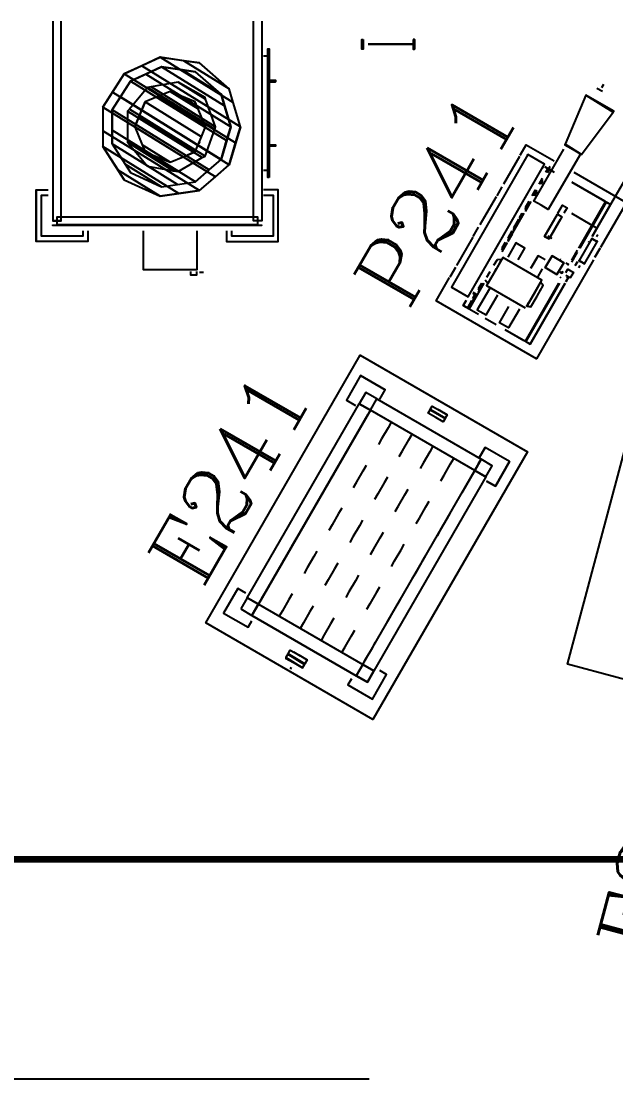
# Model space of a CAD drawing. Extents: x -57244 to 324435, y 15553 to 159369.
# Drawn here: x 91815 to 96436, y 30373 to 38585 of the extents above; entities that cross this region are included whole.
import ezdxf

# ---------------------------------------------------------------- set-up
doc = ezdxf.new("R2010")
doc.units = 0
doc.header["$LTSCALE"] = 2000
doc.header["$MEASUREMENT"] = 0
doc.layers.add('AREE PDL', color=7, linetype='CONTINUOUS', lineweight=100)
doc.layers.add('BASE', color=253, linetype='CONTINUOUS')
doc.styles.add('ROMANC', font='ROMANC', dxfattribs={"height": 0.2})

msp = doc.modelspace()

# ---------------------------------------------------------------- linework, layer by layer
at = {"layer": 'AREE PDL'}
msp.add_line((87052.9, 32078), (120011.4, 32078), dxfattribs=at)
at = {"layer": 'BASE', "linetype": 'Continuous'}
for p, q in [((93732.5, 38358.6), (93732.5, 38369.5)), ((94866.6, 38405.9), (94510.8, 38405.9)), ((94510.8, 38405.9), (94866.6, 38405.9)), ((94510.8, 38405.9), (94866.6, 38405.9)), ((94866.6, 38405.9), (94510.8, 38405.9)), ((94510.8, 38405.9), (94866.6, 38405.9)), ((94866.6, 38405.9), (94510.8, 38405.9)), ((94866.6, 38405.9), (94510.8, 38405.9)), ((94510.8, 38405.9), (94866.6, 38405.9)), ((92974.1, 38039.1), (93019.3, 38020.4)), ((96287.6, 38065.5), (96330.9, 38040.5)), ((96338.6, 38093.8), (96323.6, 38067.9)), ((92698, 37764.5), (92778.6, 37959)), ((93518, 37764.5), (93431.5, 37469.9)), ((92616.1, 37352.7), (92450.1, 37611)), ((93200.1, 37648.8), (93194.6, 37635.5)), ((95739, 37625.3), (95956.2, 37499.9)), ((92778.6, 37570.1), (92973, 37489.5)), ((92838.5, 37545.3), (92838.9, 37545.1)), ((93154.9, 37564.9), (93107.2, 37545.1)), ((95685.9, 37533.3), (95562.2, 37319.1)), ((95871.4, 37454.7), (95866.6, 37446.4)), ((95866.6, 37446.4), (95871.4, 37454.7)), ((95884.5, 37454.7), (95957, 37412.8)), ((95907.6, 37441.4), (95884.5, 37454.7)), ((92665.2, 37409.3), (92906.1, 37299.3)), ((93732.5, 37369.5), (93732.5, 37409.5)), ((95863.1, 37364.3), (95837, 37319.1)), ((95907.6, 37441.4), (95889.2, 37409.5)), ((95913.6, 37437.9), (95897.3, 37409.5)), ((95550.3, 37298.5), (95510, 37228.7)), ((95866.6, 37356.5), (95845.1, 37319.1)), ((95866.6, 37342.5), (95853.2, 37319.1)), ((96349.3, 37186.4), (96092.6, 37334.5)), ((96092.6, 37334.5), (96394.3, 37160.4)), ((96502, 37346.9), (96394.3, 37160.4)), ((91932.7, 37274.8), (91932.7, 36874.7)), ((93199.4, 37268.8), (92895.5, 37225.1)), ((95505.1, 37220.2), (95379.5, 37002.8)), ((95784.8, 37228.7), (95810.9, 37273.9)), ((95819, 37273.9), (95792.9, 37228.7)), ((95821.5, 37264.2), (95801, 37228.7)), ((95758.7, 37183.5), (95731.1, 37135.6)), ((95774.9, 37183.5), (95731.1, 37107.6)), ((95731.1, 37121.6), (95766.8, 37183.5)), ((96147, 36822), (96355.3, 37182.9)), ((96155.1, 36822), (96361.4, 37179.4)), ((96251.1, 36912.4), (96394.3, 37160.4)), ((96349.3, 37186.4), (96349.3, 37186.4)), ((92124.8, 37048), (92124.8, 37065.8)), ((93652.5, 37065.8), (93652.5, 37003.3)), ((95595.5, 36872.8), (95722.7, 37093.1)), ((95640.7, 36965.1), (95714.6, 37093.1)), ((95680.4, 37048), (95640.7, 36979.1)), ((95685.9, 37057.4), (95706.5, 37093.1)), ((96090.7, 37093.1), (96280.6, 36983.5)), ((92115.4, 37034.5), (92062.3, 37034.5)), ((92115.4, 37034.5), (92093.5, 37034.5)), ((92765.5, 36654.5), (92765.5, 36957.6)), ((95327.4, 36912.4), (95369.5, 36985.4)), ((95636.3, 36957.6), (95595.5, 36886.8)), ((95628.2, 36957.6), (95595.5, 36900.8)), ((93411.5, 36874.7), (93811.5, 36874.7)), ((95324.3, 36907.1), (95196.9, 36686.4)), ((95629.6, 36931.8), (95595.5, 36872.8)), ((95933, 36901.3), (95907, 36916.3)), ((95941.6, 36896.3), (95933, 36901.3)), ((96228.2, 36872.7), (96225, 36867.2)), ((96228.2, 36872.7), (96225, 36867.2)), ((96225, 36867.2), (96228.2, 36872.7)), ((96228.2, 36872.7), (96225, 36867.2)), ((96285.8, 36912.4), (96295.3, 36928.8)), ((95550.3, 36808.5), (95584.2, 36867.2)), ((95592.2, 36867.2), (95550.3, 36794.5)), ((95592.2, 36867.2), (95550.3, 36794.5)), ((95576.1, 36867.2), (95550.3, 36822.5)), ((95675.6, 36731.6), (95728.4, 36823.1)), ((96092.6, 36727.8), (96137.8, 36806.1)), ((96092.6, 36713.8), (96137.8, 36792.1)), ((96092.6, 36713.8), (96137.8, 36792.1)), ((96314.4, 36822), (96273.4, 36751)), ((96273.4, 36751), (96314.4, 36822)), ((95512.2, 36731.6), (95486.1, 36686.4)), ((95546.9, 36731.6), (95505.1, 36659.2)), ((95776.3, 36665.9), (95832.4, 36763.1)), ((96007, 36731.6), (96002.2, 36734.3)), ((96007, 36731.6), (96002.2, 36734.3)), ((96047.4, 36708.2), (96066.8, 36697.1)), ((96120.6, 36686.4), (96137.8, 36716.1)), ((96120.6, 36686.4), (96137.8, 36716.1)), ((96120.6, 36686.4), (96137.8, 36716.1)), ((96137.8, 36716.1), (96120.6, 36686.4)), ((93180.5, 36614.5), (93180.5, 36641.2)), ((93200.1, 36634.5), (93230.5, 36634.5)), ((95188.7, 36672.2), (95144.7, 36596)), ((95433.9, 36596), (95460, 36641.2)), ((95460, 36641.2), (95459.9, 36640.9)), ((95494.7, 36641.2), (95494.1, 36640.2)), ((95828.3, 36596), (95866.6, 36662.5)), ((96155.3, 36686.4), (96145.3, 36669.1)), ((95369.5, 36495.4), (95401.5, 36550.8)), ((95369.5, 36481.4), (95409.6, 36550.8)), ((95369.5, 36509.4), (95393.4, 36550.8)), ((95990.4, 36550.8), (95730.3, 36100.3)), ((95998.5, 36550.8), (95736.4, 36096.8)), ((95769.3, 36077.8), (96042.4, 36550.8)), ((96068.5, 36596), (96047.4, 36559.6)), ((96047.4, 36559.6), (96068.5, 36596)), ((96047.4, 36559.6), (96068.5, 36596)), ((96068.5, 36596), (96047.4, 36559.6)), ((96054.6, 36596), (96053.9, 36594.8)), ((95324.3, 36474), (95347.8, 36460.4)), ((95823.2, 36450.2), (95852.6, 36501.1)), ((95315.1, 36415.2), (95282.6, 36358.8)), ((95323.2, 36415.2), (95288.7, 36355.3)), ((95357.4, 36460.4), (95294.7, 36351.8)), ((95324.3, 36431.1), (95341.2, 36460.4)), ((95349.3, 36460.4), (95324.3, 36417.1)), ((95428.4, 36303.5), (95519, 36460.4)), ((95282.6, 36358.8), (95249.7, 36377.8)), ((95249.7, 36377.8), (95294.7, 36351.8)), ((95532.4, 36243.5), (95605.4, 36370)), ((95419.8, 36279.6), (95505.1, 36230.4)), ((95724.3, 36103.8), (95576.4, 36189.2)), ((95724.3, 36103.8), (95724.3, 36103.8)), ((94452.7, 35833.4), (94643.2, 35723.4)), ((94528.4, 35564.5), (94578.4, 35651.1)), ((94528.4, 35564.5), (94441.8, 35614.5)), ((94523.7, 35556.5), (94528.4, 35564.5)), ((93658.4, 34057.6), (94510.8, 35534)), ((95035.9, 35507.6), (95053.1, 35497.7)), ((95053.1, 35535.2), (95094.5, 35511.3)), ((95098.3, 35509.1), (95110.6, 35502)), ((95372.7, 35194.9), (95419.2, 35275.4)), ((95339, 35096.5), (95389, 35183.1)), ((95369.5, 35149.4), (95389, 35183.1)), ((95425.6, 35046.5), (95339, 35096.5)), ((95339, 35096.5), (95414.7, 35052.8)), ((93658.4, 34057.6), (93571.8, 34107.6)), ((93608.4, 33971), (93658.4, 34057.6)), ((93610.5, 33974.6), (93652, 34046.6)), ((93608.4, 33971), (94419, 33503)), ((93931, 33687.8), (93982.1, 33658.3)), ((93869.8, 33640), (93878, 33635.2)), ((93916.4, 33613.1), (93935.7, 33601.9)), ((93968.4, 33623.4), (93953.2, 33632.2)), ((94555.6, 33539.6), (94469, 33589.6)), ((93908.7, 33555.1), (93916, 33567.9)), ((93908.7, 33555.1), (93913.7, 33563.8)), ((94654.7, 33511.3), (94601.2, 33542.2)), ((94354.2, 33430.7), (94544.7, 33320.7)), ((89552.9, 30372.8), (94520, 30372.8))]:
    msp.add_line(p, q, dxfattribs=at)
for points in [[(92062.3, 38584.6), (92062.3, 37034.5), (92124.8, 37034.5), (92124.8, 38584.6)], [(93683.8, 38584.6), (93683.8, 37034.5), (93621.3, 37034.5), (93621.3, 38584.6)], [(94471.2, 38443.4), (94471.2, 38368.4), (94461.9, 38368.4)], [(94871.2, 38443.4), (94871.2, 38368.4), (94861.9, 38368.4)], [(92450.1, 37918.1), (92616.1, 38176.4), (92895.5, 38304), (93199.4, 38260.3)], [(93697.2, 38314.5), (93732.5, 38314.5), (93732.5, 37424.5), (93697.2, 37424.5)], [(92522.1, 37632.1), (92522.1, 37897), (92665.2, 38119.7), (92906.1, 38229.8), (93168.3, 38192.1)], [(93742.4, 38125.5), (93791.5, 38125.5), (93791.5, 38113.5), (93742.4, 38113.5)], [(93742.4, 38113.5), (93791.5, 38113.5), (93791.5, 38125.5)], [(93368.4, 38018.6), (93443, 37764.5), (93368.4, 37510.4)], [(93742.4, 37625.5), (93791.5, 37625.5), (93791.5, 37613.5), (93742.4, 37613.5)], [(95692.7, 37545.1), (95739, 37625.3), (95956.2, 37499.9)], [(95453.9, 36731.6), (95882.5, 37473.8), (95752.6, 37548.8), (95157.6, 36518.3), (95287.5, 36443.3), (95414.7, 36663.6)], [(95759, 37545.1), (95752.6, 37548.8), (95750.4, 37545.1)], [(95750.4, 37545.1), (95752.6, 37548.8), (95759, 37545.1)], [(96154.5, 37545.1), (95910.4, 37122.2), (95854.1, 37154.7), (95797.8, 37187.2), (96030.5, 37590.3)], [(95911.8, 37434.7), (95921.5, 37451.3), (95915.6, 37454.7)], [(95911.8, 37434.7), (95921.5, 37451.3), (95915.6, 37454.7)], [(95905.3, 37409.5), (95919.7, 37434.4), (95957, 37412.8)], [(96318.6, 36829.2), (96518.4, 37175.3), (96112.7, 37409.5)], [(96318.6, 36829.2), (96518.4, 37175.3), (96112.7, 37409.5)], [(92332.7, 36957.6), (92332.7, 36874.7), (91932.7, 36874.7), (91932.7, 37274.8), (92025, 37274.7)], [(92292.9, 36957.6), (92292.9, 36914.4), (91972.9, 36914.4), (91972.9, 37234.4), (92025, 37234.4)], [(93411.5, 36957.6), (93411.5, 36874.7), (93811.5, 36874.7), (93811.5, 37274.7), (93697.2, 37274.7)], [(93697.2, 37234.4), (93771.9, 37234.4), (93771.9, 36914.4), (93451.9, 36914.4), (93451.9, 36957.6)], [(93697.2, 37234.4), (93771.9, 37234.4), (93771.9, 36914.4)], [(95986, 37093.1), (96022.2, 37155.8), (96056.8, 37135.8), (96032.2, 37093.1)], [(95986, 37093.1), (96022.2, 37155.8), (96056.8, 37135.8), (96032.2, 37093.1)], [(96251.1, 36912.4), (96394.3, 37160.4), (96361.4, 37179.4), (96155.1, 36822)], [(96251.1, 36912.4), (96394.3, 37160.4), (96251.1, 36912.4)], [(92093.5, 37034.5), (92124.8, 37034.5), (92124.8, 37065.8), (92124.8, 37065.8)], [(93621.3, 37065.8), (93652.5, 37065.8), (93652.5, 37034.5), (93652.5, 37034.5)], [(93621.3, 37065.8), (93652.5, 37065.8), (93652.5, 37034.5)], [(95959.9, 37048), (95882.2, 36913.3), (95916.8, 36893.3), (96006.1, 37048)], [(92058.9, 37002.8), (92058.9, 37000.5), (93685.9, 37000.5), (93685.9, 37002.8)], [(93180.5, 36957.6), (93180.5, 36654.5), (92765.5, 36654.5), (92765.5, 36957.6)], [(98896.6, 36455.9), (97990.7, 33075.2), (96058.9, 33592.8), (96964.7, 36973.5)], [(98714, 36504.8), (98896.6, 36455.9), (97990.7, 33075.2), (96058.9, 33592.8), (96964.7, 36973.5), (97530.3, 36822)], [(95675.6, 36731.6), (95728.4, 36823.1), (95659.2, 36863.1), (95595.5, 36752.8)], [(96262.2, 36731.6), (95818.4, 35962.9), (95039, 36412.9)], [(96262.2, 36731.6), (95818.4, 35962.9), (95039, 36412.9), (95143.5, 36594)], [(95515.7, 36737.6), (95548.2, 36734), (95494.1, 36640.2), (95440, 36546.5), (95420.6, 36572.9)], [(95742.3, 36370), (95766, 36411.1), (95828.5, 36519.3), (95859.7, 36573.5), (95556.6, 36748.5), (95525.4, 36694.3), (95494.7, 36641.2)], [(95533.7, 36708.8), (95533.7, 36708.8), (95548.2, 36734), (95548.2, 36734)], [(95887, 36731.6), (95832.4, 36763.1), (95776.3, 36665.9)], [(96047.4, 36708.2), (96066.8, 36697.1), (96060.6, 36686.4)], [(93130.5, 36641.2), (93130.5, 36614.5), (93180.5, 36614.5), (93180.5, 36641.2)], [(95494.7, 36641.2), (95508.6, 36665.4), (95508.6, 36665.4)], [(96002.2, 36636.2), (96015.6, 36628.4), (96023, 36641.2)], [(96023, 36641.2), (96015.6, 36628.4), (96002.2, 36636.2)], [(96047.4, 36633.6), (96062.3, 36659.2), (96105.6, 36634.2), (96080.6, 36590.9), (96047.4, 36610.1)], [(96062.3, 36659.2), (96105.6, 36634.2), (96080.6, 36590.9)], [(95409.6, 36550.8), (95294.7, 36351.8), (95369.5, 36308.7)], [(95468.6, 36596), (95462.9, 36586.1), (95431.6, 36532), (95731.1, 36359.1)], [(96042.4, 36550.8), (95769.3, 36077.8), (95576.4, 36189.2)], [(95998.5, 36550.8), (95736.4, 36096.8), (95769.3, 36077.8)], [(95775.7, 36367.9), (95823.2, 36450.2), (95870.8, 36532.6), (95851.4, 36559), (95797.2, 36465.2), (95743.1, 36371.5), (95775.7, 36367.9), (95743.1, 36371.5), (95797.2, 36465.2), (95846.6, 36550.8)], [(96042.4, 36550.8), (95769.3, 36077.8), (96042.4, 36550.8)], [(96008.4, 36596), (96006.8, 36593.1), (96001.8, 36596)], [(95324.3, 36479.7), (95351.4, 36464.1), (95326.4, 36420.8), (95324.3, 36422)], [(95452.8, 36505.6), (95359.2, 36343.5), (95428.4, 36303.5), (95519, 36460.4)], [(95782.7, 36440.1), (95782.7, 36440.1), (95797.2, 36465.2)], [(95271.3, 36415.2), (95249.7, 36377.8), (95271.3, 36415.2)], [(95324.3, 36422), (95326.4, 36420.8), (95349.3, 36460.4)], [(95743.1, 36371.5), (95743.1, 36371.5), (95757.6, 36396.6), (95757.6, 36396.6)], [(95685.9, 36349.4), (95601.7, 36203.5), (95532.4, 36243.5), (95605.4, 36370)], [(93249.2, 33912.8), (94449.2, 35991.3), (95748.2, 35241.3), (94548.2, 33162.8)], [(94601.2, 35650.6), (94643.2, 35723.4), (94452.7, 35833.4), (94342.7, 35642.9), (94414, 35601.7)], [(94528.4, 35564.5), (94503.4, 35521.2), (94453.4, 35434.6), (94428.4, 35391.3)], [(95007.9, 35559), (94992.7, 35567.8), (95051.2, 35534), (95109.6, 35500.3), (95094.4, 35473.8), (95035.9, 35507.6), (94977.5, 35541.3), (94992.7, 35567.8)], [(95125.9, 35528.4), (95110.6, 35502), (95052.2, 35535.7), (94993.7, 35569.5), (95009, 35595.9), (95067.4, 35562.2), (95125.9, 35528.4), (95067.4, 35562.2), (95053.1, 35570.4)], [(95012.3, 35556.5), (95051.2, 35534), (95090.5, 35511.3)], [(94690.5, 35470.9), (94665.5, 35427.6), (94615.5, 35341), (94590.5, 35297.7)], [(94752.6, 35204.1), (94777.6, 35247.4), (94827.6, 35334), (94852.6, 35377.3)], [(94335.9, 35231.1), (94310.9, 35187.8), (94260.9, 35101.2), (94235.9, 35057.9)], [(95014.7, 35283.7), (94989.7, 35240.4), (94939.7, 35153.8), (94914.7, 35110.5)], [(95431.6, 35014.1), (95499.7, 34974.9), (95609.7, 35165.4), (95419.2, 35275.4), (95372.7, 35194.9)], [(95076.9, 35016.9), (95101.9, 35060.2), (95151.9, 35146.8), (95176.9, 35190.1)], [(95609.7, 35165.4), (95499.7, 34974.9), (95431.6, 35014.1)], [(94398, 34964.3), (94423, 35007.6), (94473, 35094.2), (94498, 35137.5)], [(95339, 35096.5), (95314, 35053.2), (95264, 34966.6), (95239, 34923.3)], [(94660.1, 35043.9), (94635.1, 35000.6), (94585.1, 34914), (94560.1, 34870.7)], [(94722.2, 34777.1), (94747.2, 34820.4), (94797.2, 34907), (94822.2, 34950.3)], [(94143.4, 34897.7), (94118.4, 34854.4), (94068.4, 34767.8), (94043.4, 34724.5)], [(94884.4, 34683.5), (94909.4, 34726.8), (94959.4, 34813.4), (94984.4, 34856.7)], [(94305.5, 34804.1), (94280.5, 34760.8), (94230.5, 34674.2), (94205.5, 34630.9)], [(95146.5, 34763.1), (95121.5, 34719.8), (95071.5, 34633.2), (95046.5, 34589.9)], [(94467.6, 34710.5), (94442.6, 34667.2), (94392.6, 34580.6), (94367.6, 34537.3)], [(94529.7, 34443.7), (94554.7, 34487), (94604.7, 34573.6), (94629.7, 34616.9)], [(93850.9, 34391), (93875.9, 34434.3), (93925.9, 34520.9), (93950.9, 34564.2)], [(94691.9, 34350.1), (94716.9, 34393.4), (94766.9, 34480), (94791.9, 34523.3)], [(94113, 34470.6), (94088, 34427.3), (94038, 34340.7), (94013, 34297.4)], [(94954, 34429.7), (94929, 34386.4), (94879, 34299.8), (94854, 34256.5)], [(94275.1, 34377), (94250.1, 34333.7), (94200.1, 34247.1), (94175.1, 34203.8)], [(94437.2, 34283.4), (94412.2, 34240.1), (94362.2, 34153.5), (94337.2, 34110.2)], [(93497.7, 34179.3), (93387.7, 33988.7), (93578.2, 33878.7), (93607.5, 33929.4)], [(93561.7, 34142.3), (93497.7, 34179.3), (93387.7, 33988.7), (93578.2, 33878.7), (93607.5, 33929.4)], [(93758.4, 34230.8), (93733.4, 34187.5), (93683.4, 34100.9), (93658.4, 34057.6)], [(94599.4, 34189.8), (94574.4, 34146.5), (94524.4, 34059.9), (94499.4, 34016.6)], [(93652, 34061.3), (93571.8, 34107.6), (93521.8, 34021)], [(93920.5, 34137.2), (93895.5, 34093.9), (93845.5, 34007.3), (93820.5, 33964)], [(94661.5, 33923), (94686.5, 33966.3), (94736.5, 34052.9), (94761.5, 34096.2)], [(93658.4, 34057.6), (93658.4, 34057.6), (93608.4, 33971)], [(94082.6, 34043.6), (94057.6, 34000.3), (94007.6, 33913.7), (93982.6, 33870.4)], [(94244.7, 33950), (94219.7, 33906.7), (94169.7, 33820.1), (94144.7, 33776.8)], [(94306.9, 33683.2), (94331.9, 33726.5), (94381.9, 33813.1), (94406.9, 33856.4)], [(94469, 33589.6), (94494, 33632.9), (94544, 33719.5), (94569, 33762.8)], [(94013.6, 33640.1), (94037.6, 33626.2), (94020.1, 33595.9), (93954.2, 33634), (93888.3, 33672), (93905.8, 33702.3), (93971.7, 33664.3), (94037.6, 33626.2)], [(94420.4, 33505.4), (94469, 33589.6), (94555.6, 33539.6), (94505.6, 33453), (94420.4, 33502.2)], [(94381.1, 33477.5), (94354.2, 33430.7), (94544.7, 33320.7), (94654.7, 33511.3), (94601.2, 33542.2)]]:
    msp.add_lwpolyline(points, dxfattribs=at)
for points in [[(94471.2, 38443.4), (94471.2, 38368.4), (94461.9, 38368.4), (94461.9, 38443.4)], [(94861.9, 38443.4), (94861.9, 38368.4), (94871.2, 38368.4), (94871.2, 38443.4)], [(93741.5, 37369.5), (93732.5, 37369.5), (93732.5, 38369.5), (93741.5, 38369.5)], [(95157.6, 36518.3), (95287.5, 36443.3), (95882.5, 37473.8), (95752.6, 37548.8)], [(95871.4, 37454.7), (95866.6, 37446.4)], [(93652.5, 37065.8), (93652.5, 37003.3), (92093.5, 37003.3), (92093.5, 37065.8)], [(95882.2, 36913.3), (95982.2, 37086.5), (96016.8, 37066.5), (95916.8, 36893.3)], [(95939.6, 36761.8), (95887.1, 36670.9), (95978.1, 36618.4), (96030.6, 36709.3)], [(95978.1, 36618.4), (95887.1, 36670.9), (95939.6, 36761.8), (96030.6, 36709.3)], [(95271.3, 36415.2), (95249.7, 36377.8)], [(94449.2, 35991.3), (95748.2, 35241.3), (94548.2, 33162.8), (93249.2, 33912.8)], [(94441.8, 35614.5), (94528.4, 35564.5), (94578.4, 35651.1), (94491.8, 35701.1)], [(95389, 35183.1), (95339, 35096.5), (94528.4, 35564.5), (94578.4, 35651.1)], [(93658.4, 34057.6), (93571.8, 34107.6), (94441.8, 35614.5), (94528.4, 35564.5)], [(95389, 35183.1), (95339, 35096.5), (95425.6, 35046.5), (95475.6, 35133.1)], [(95389, 35183.1), (95339, 35096.5), (95425.6, 35046.5), (95475.6, 35133.1)], [(94469, 33589.6), (95339, 35096.5), (95425.6, 35046.5), (94555.6, 33539.6)], [(93521.8, 34021), (93608.4, 33971), (93658.4, 34057.6), (93571.8, 34107.6)], [(93658.4, 34057.6), (94469, 33589.6), (94419, 33503), (93608.4, 33971)], [(94469, 33589.6), (94419, 33503), (94505.6, 33453), (94555.6, 33539.6)]]:
    msp.add_lwpolyline(points, close=True, dxfattribs=at)

# ---------------------------------------------------------------- texts
at = {"layer": 'BASE', "linetype": 'Continuous', "style": 'ROMANC'}
for s, rotation, p in [('P241', 59.99995, (94814.3, 36329.5)), ('E241', 59.99995, (93215.2, 34168.4)), ('E240', 74.99995, (96768, 31318.6))]:
    msp.add_text(s, height=500, rotation=rotation, dxfattribs=at).set_placement(p)

# ---------------------------------------------------------------- meshes
at = {"layer": 'BASE', "linetype": 'Continuous'}
mesh = msp.add_polyface(dxfattribs=at)
corners = [(92616.1, 37352.7), (92567.4, 37428.5), (92895.5, 37225.1), (92450.1, 37611), (93039.2, 37245.7), (92450.1, 37733.4), (93199.4, 37268.8), (92450.1, 37918.1), (93323.7, 37376.5), (92450.1, 37918.1), (93431.5, 37469.9), (92523.8, 38032.7), (93481.4, 37639.9), (92616.1, 38176.4), (93518, 37764.5), (92752.9, 38238.9), (93462.9, 37952.2), (92895.5, 38304), (93431.5, 38059.2), (93079.3, 38277.6), (93199.4, 38260.3)]
mesh.append_faces([[corners[k] for k in face] for face in [(0, 0, 2, 1), (1, 2, 4, 3), (3, 4, 6, 5), (5, 6, 8, 7), (9, 8, 10, 11), (11, 10, 12, 13), (13, 12, 14, 15), (15, 14, 16, 17), (17, 16, 18, 19), (19, 18, 20, 20)]], dxfattribs={"vtx0": -1, "vtx2": -1})
mesh = msp.add_polyface(dxfattribs=at)
corners = [(92665.2, 37409.3), (92623.2, 37474.7), (92906.1, 37299.3), (92522.1, 37632.1), (93030.1, 37317.1), (92522.1, 37737.7), (93168.3, 37337), (92522.1, 37897), (93275.4, 37429.9), (93368.4, 37510.4), (92585.6, 37995.8), (93368.4, 37510.4), (93411.5, 37657.1), (92665.2, 38119.7), (93443, 37764.5), (92783.2, 38173.6), (93395.5, 37926.3), (92906.1, 38229.8), (93368.4, 38018.6), (93064.7, 38207), (93168.3, 38192.1)]
mesh.append_faces([[corners[k] for k in face] for face in [(0, 0, 2, 1), (1, 2, 4, 3), (3, 4, 6, 5), (5, 6, 8, 7), (7, 8, 11, 10), (10, 9, 12, 13), (13, 12, 14, 15), (15, 14, 16, 17), (17, 16, 18, 19), (19, 18, 20, 20)]], dxfattribs={"vtx0": -1, "vtx2": -1})
mesh = msp.add_polyface(dxfattribs=at)
corners = [(92796.5, 37458.8), (92796.5, 37458.8), (92641.3, 37643.8), (92996.5, 37423.6), (92641.3, 37660.6), (93034.3, 37416.9), (92641.3, 37885.3), (93222, 37525.2), (92655.5, 37902.2), (93243.4, 37537.6), (92796.5, 38070.2), (93319.3, 37746.1), (92824.9, 38075.2), (93326, 37764.5), (93034.3, 38112.2), (93247.6, 37979.9), (93243.4, 37991.4)]
mesh.append_faces([[corners[k] for k in face] for face in [(0, 1, 3, 2), (2, 3, 5, 4), (4, 5, 7, 6), (6, 7, 9, 8), (8, 9, 11, 10), (10, 11, 13, 12), (12, 13, 15, 14), (14, 15, 16, 16)]], dxfattribs={"vtx0": -1, "vtx2": -1})
mesh = msp.add_polyface(dxfattribs=at)
corners = [(92778.6, 37570.1), (92756.3, 37623.9), (92973, 37489.5), (92698, 37764.5), (93074.1, 37531.4), (92729.9, 37841.4), (93167.5, 37570.1), (92778.6, 37959), (93216.2, 37687.7), (93248, 37764.5), (92872, 37997.7), (93248, 37764.5), (93189.8, 37905.1), (92973, 38039.5), (93167.5, 37959)]
mesh.append_faces([[corners[k] for k in face] for face in [(0, 0, 2, 1), (1, 2, 4, 3), (3, 4, 6, 5), (5, 6, 8, 7), (7, 8, 11, 10), (10, 9, 12, 13), (13, 12, 14, 14)]], dxfattribs={"vtx0": -1, "vtx2": -1})
mesh = msp.add_polyface(dxfattribs=at)
corners = [(96039.1, 37625.2), (96104.1, 37587.7), (96040.1, 37627.4), (96169, 37550.2), (96041, 37629.6), (96415.4, 37878.8), (96203.6, 38010.1), (96416.6, 37880.4), (96257.7, 37978.9), (96366, 37916.4), (96418.9, 37883.5), (96366, 37916.4), (96420.1, 37885.1)]
mesh.append_faces([[corners[k] for k in face] for face in [(0, 0, 1, 2), (2, 1, 3, 4), (4, 3, 5, 6), (6, 5, 7, 8), (8, 7, 10, 11), (9, 10, 12, 12)]], dxfattribs={"vtx0": -1, "vtx2": -1})
mesh = msp.add_polyface(dxfattribs=at)
corners = [(96148.6, 36724.8), (96148.6, 36724.8), (96149, 36725.5), (96170.3, 36712.3), (96149.4, 36726.2), (96191.9, 36699.8), (96248.6, 36898), (96291.1, 36871.7), (96270.3, 36885.5), (96291.5, 36872.4), (96291.9, 36873)]
mesh.append_faces([[corners[k] for k in face] for face in [(0, 1, 3, 2), (2, 3, 5, 4), (4, 5, 7, 6), (6, 7, 9, 8), (8, 9, 10, 10)]], dxfattribs={"vtx0": -1, "vtx2": -1})
mesh = msp.add_polyface(dxfattribs=at)
corners = [(93869.8, 33640), (93935.7, 33601.9), (93871, 33642), (94001.6, 33563.9), (93872.2, 33644.1), (93887.3, 33670.3), (94016.7, 33590), (93887.3, 33670.3), (93953.2, 33632.2), (94017.9, 33592.1), (94019.1, 33594.2)]
mesh.append_faces([[corners[k] for k in face] for face in [(0, 0, 1, 2), (2, 1, 3, 4), (4, 3, 6, 7), (5, 6, 9, 8), (8, 9, 10, 10)]], dxfattribs={"vtx0": -1, "vtx2": -1})

doc.saveas('drawing.dxf')
